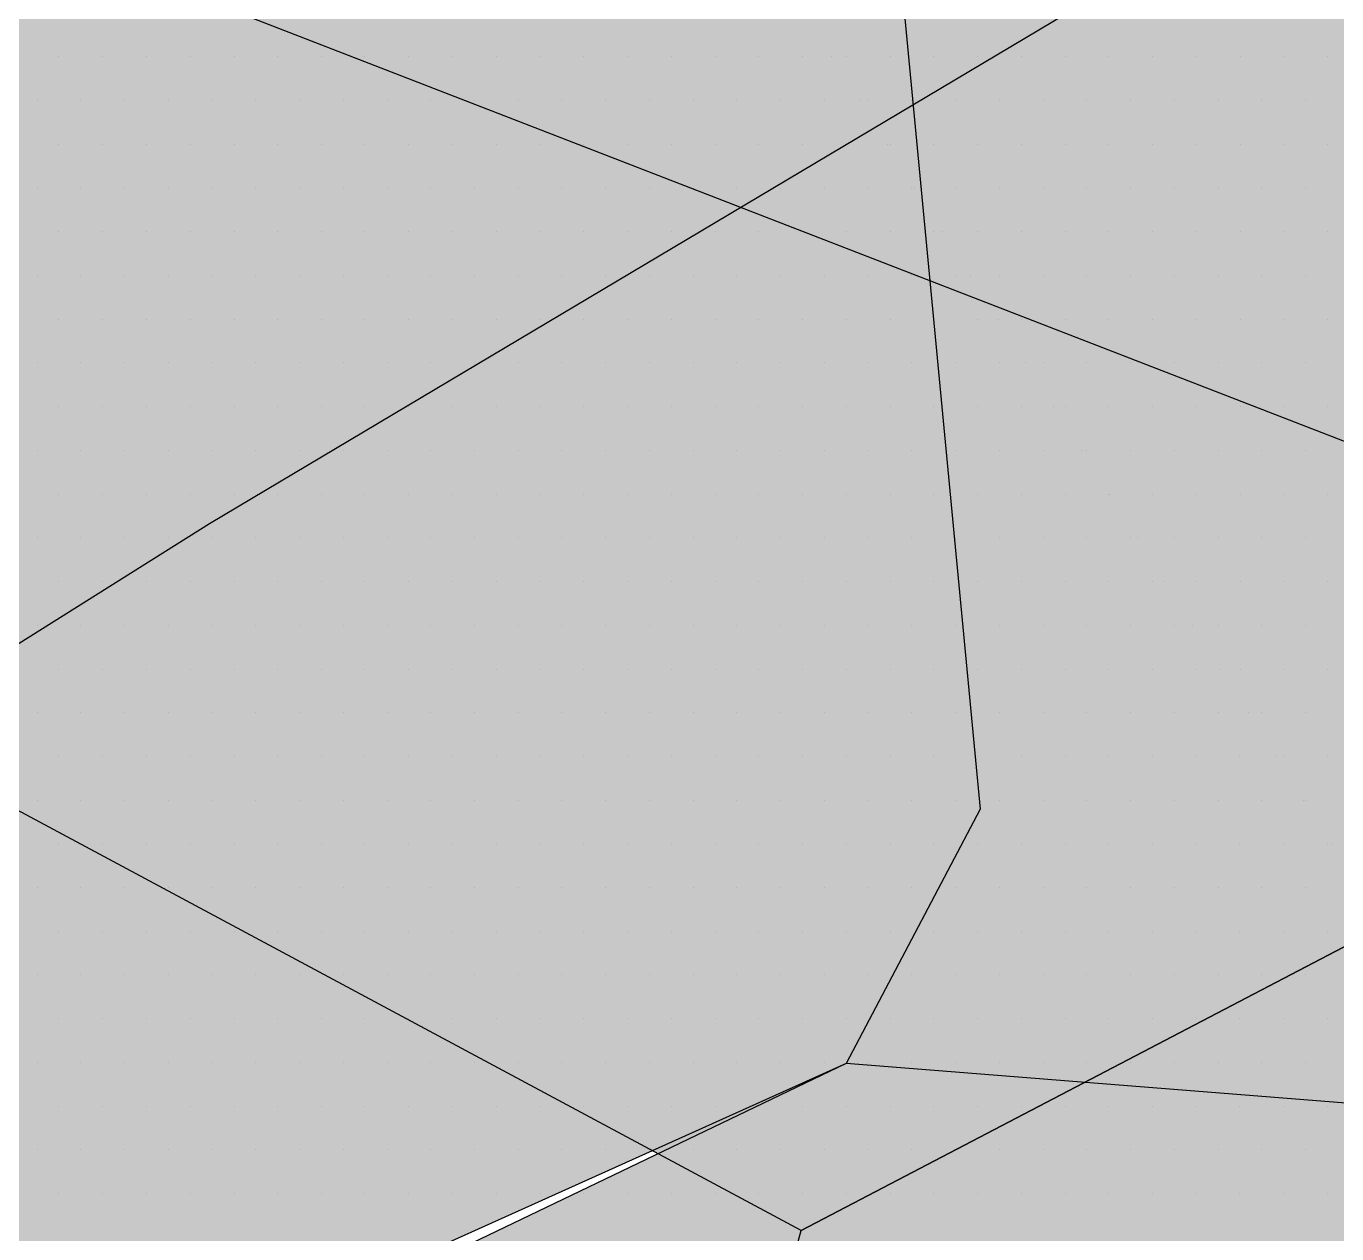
# Model space of a CAD drawing. Header units: metres. Extents: x 9606 to 9900, y 4805 to 4952.
# Drawn here: x 9864.314 to 9864.864, y 4852.559 to 4853.066 of the extents above; entities that cross this region are included whole.
import ezdxf

# ---------------------------------------------------------------- set-up
doc = ezdxf.new("R2010")
doc.units = ezdxf.units.M
doc.header["$LTSCALE"] = 2
doc.linetypes.add('CACHEX2', pattern=[0.75, 0.5, -0.25])
for name, color, linetype in [('CARTOUCHE', 7, 'Continuous'), ('LOGO', 4, 'Continuous'), ('rosace', 7, 'Continuous')]:
    doc.layers.add(name, color=color, linetype=linetype)

# ---------------------------------------------------------------- blocks, each defined once
blk = doc.blocks.new('A$C715108E3')
at = {"layer": 'LOGO', "color": 131}
for p, q in [((-12.0387, -10.8542), (-12.0387, -10.8542)), ((-11.9465, -10.8542), (-11.9465, -10.8542)), ((-11.8546, -10.8542), (-11.8546, -10.8542)), ((-11.7628, -10.8542), (-11.7628, -10.8542)), ((-11.6713, -10.8542), (-11.6713, -10.8542)), ((-11.5795, -10.8542), (-11.5795, -10.8542)), ((-11.4877, -10.8542), (-11.4877, -10.8542)), ((-11.3966, -10.8542), (-11.3966, -10.8542)), ((-11.3046, -10.8542), (-11.3046, -10.8542)), ((-11.2124, -10.8542), (-11.2124, -10.8542)), ((-11.1213, -10.8542), (-11.1213, -10.8542)), ((-11.0293, -10.8542), (-11.0293, -10.8542)), ((-10.9374, -10.8542), (-10.9374, -10.8542)), ((-10.846, -10.8542), (-10.846, -10.8542)), ((-10.7541, -10.8542), (-10.7541, -10.8542)), ((-10.6623, -10.8542), (-10.6623, -10.8542)), ((-10.5705, -10.8542), (-10.5705, -10.8542)), ((-10.479, -10.8542), (-10.479, -10.8542)), ((-10.4179, -10.8542), (-10.4179, -10.8542)), ((-10.387, -10.8542), (-10.387, -10.8542)), ((-10.2954, -10.8542), (-10.2954, -10.8542)), ((-10.2037, -10.8542), (-10.2037, -10.8542)), ((-10.1121, -10.8542), (-10.1121, -10.8542)), ((-10.02, -10.8542), (-10.02, -10.8542)), ((-9.9284, -10.8542), (-9.9284, -10.8542)), ((-9.8368, -10.8542), (-9.8368, -10.8542)), ((-9.7447, -10.8542), (-9.7447, -10.8542)), ((-9.6535, -10.8542), (-9.6535, -10.8542)), ((-9.5614, -10.8542), (-9.5614, -10.8542)), ((-9.4696, -10.8542), (-9.4696, -10.8542)), ((-9.3778, -10.8542), (-9.3778, -10.8542)), ((-12.0844, -10.9455), (-12.0844, -10.9455)), ((-11.9924, -10.9455), (-11.9924, -10.9455)), ((-11.9011, -10.9455), (-11.9011, -10.9455)), ((-11.8091, -10.9455), (-11.8091, -10.9455)), ((-11.7174, -10.9455), (-11.7174, -10.9455)), ((-11.6252, -10.9455), (-11.6252, -10.9455)), ((-11.5342, -10.9455), (-11.5342, -10.9455)), ((-11.4421, -10.9455), (-11.4421, -10.9455)), ((-11.3501, -10.9455), (-11.3501, -10.9455)), ((-11.2587, -10.9455), (-11.2587, -10.9455)), ((-11.1668, -10.9455), (-11.1668, -10.9455)), ((-11.0748, -10.9455), (-11.0748, -10.9455)), ((-10.9835, -10.9455), (-10.9835, -10.9455)), ((-10.8917, -10.9455), (-10.8917, -10.9455)), ((-10.7995, -10.9455), (-10.7995, -10.9455)), ((-10.7084, -10.9455), (-10.7084, -10.9455)), ((-10.6166, -10.9455), (-10.6166, -10.9455)), ((-10.5246, -10.9455), (-10.5246, -10.9455)), ((-10.4325, -10.9455), (-10.4325, -10.9455)), ((-10.3598, -10.9455), (-10.3598, -10.9455)), ((-10.3413, -10.9455), (-10.3413, -10.9455)), ((-10.2496, -10.9455), (-10.2496, -10.9455)), ((-10.1576, -10.9455), (-10.1576, -10.9455)), ((-10.0662, -10.9455), (-10.0662, -10.9455)), ((-9.9745, -10.9455), (-9.9745, -10.9455)), ((-9.8825, -10.9455), (-9.8825, -10.9455)), ((-9.7912, -10.9455), (-9.7912, -10.9455)), ((-9.6992, -10.9455), (-9.6992, -10.9455)), ((-9.6072, -10.9455), (-9.6072, -10.9455)), ((-9.5159, -10.9455), (-9.5159, -10.9455)), ((-9.4239, -10.9455), (-9.4239, -10.9455)), ((-12.0387, -11.0383), (-12.0387, -11.0383)), ((-11.9465, -11.0383), (-11.9465, -11.0383)), ((-11.8546, -11.0383), (-11.8546, -11.0383)), ((-11.7628, -11.0383), (-11.7628, -11.0383)), ((-11.6713, -11.0383), (-11.6713, -11.0383)), ((-11.5795, -11.0383), (-11.5795, -11.0383)), ((-11.4877, -11.0383), (-11.4877, -11.0383)), ((-11.3966, -11.0383), (-11.3966, -11.0383)), ((-11.3046, -11.0383), (-11.3046, -11.0383)), ((-11.2124, -11.0383), (-11.2124, -11.0383)), ((-11.1213, -11.0383), (-11.1213, -11.0383)), ((-11.0293, -11.0383), (-11.0293, -11.0383)), ((-10.9374, -11.0383), (-10.9374, -11.0383)), ((-10.846, -11.0383), (-10.846, -11.0383)), ((-10.7541, -11.0383), (-10.7541, -11.0383)), ((-10.6623, -11.0383), (-10.6623, -11.0383)), ((-10.5705, -11.0383), (-10.5705, -11.0383)), ((-10.479, -11.0383), (-10.479, -11.0383)), ((-10.387, -11.0383), (-10.387, -11.0383)), ((-10.3015, -11.0383), (-10.3015, -11.0383)), ((-10.2954, -11.0383), (-10.2954, -11.0383)), ((-10.2037, -11.0383), (-10.2037, -11.0383)), ((-10.1121, -11.0383), (-10.1121, -11.0383)), ((-10.02, -11.0383), (-10.02, -11.0383)), ((-9.9284, -11.0383), (-9.9284, -11.0383)), ((-9.8368, -11.0383), (-9.8368, -11.0383)), ((-9.7447, -11.0383), (-9.7447, -11.0383)), ((-9.6535, -11.0383), (-9.6535, -11.0383)), ((-9.5614, -11.0383), (-9.5614, -11.0383)), ((-9.4696, -11.0383), (-9.4696, -11.0383)), ((-9.3778, -11.0383), (-9.3778, -11.0383)), ((-12.0844, -11.1293), (-12.0844, -11.1293)), ((-11.9924, -11.1293), (-11.9924, -11.1293)), ((-11.9011, -11.1293), (-11.9011, -11.1293)), ((-11.8091, -11.1293), (-11.8091, -11.1293)), ((-11.7174, -11.1293), (-11.7174, -11.1293)), ((-11.6252, -11.1293), (-11.6252, -11.1293)), ((-11.5342, -11.1293), (-11.5342, -11.1293)), ((-11.4421, -11.1293), (-11.4421, -11.1293)), ((-11.3501, -11.1293), (-11.3501, -11.1293)), ((-11.2587, -11.1293), (-11.2587, -11.1293)), ((-11.1668, -11.1293), (-11.1668, -11.1293)), ((-11.0748, -11.1293), (-11.0748, -11.1293)), ((-10.9835, -11.1293), (-10.9835, -11.1293)), ((-10.8917, -11.1293), (-10.8917, -11.1293)), ((-10.7995, -11.1293), (-10.7995, -11.1293)), ((-10.7084, -11.1293), (-10.7084, -11.1293)), ((-10.6166, -11.1293), (-10.6166, -11.1293)), ((-10.5246, -11.1293), (-10.5246, -11.1293)), ((-10.4325, -11.1293), (-10.4325, -11.1293)), ((-10.3415, -11.1293), (-10.3415, -11.1293)), ((-10.2496, -11.1293), (-10.2496, -11.1293)), ((-10.2434, -11.1293), (-10.2434, -11.1293)), ((-10.1576, -11.1293), (-10.1576, -11.1293)), ((-10.0662, -11.1293), (-10.0662, -11.1293)), ((-9.9745, -11.1293), (-9.9745, -11.1293)), ((-9.8825, -11.1293), (-9.8825, -11.1293)), ((-9.7912, -11.1293), (-9.7912, -11.1293)), ((-9.6992, -11.1293), (-9.6992, -11.1293)), ((-9.6072, -11.1293), (-9.6072, -11.1293)), ((-9.5159, -11.1293), (-9.5159, -11.1293)), ((-9.4239, -11.1293), (-9.4239, -11.1293)), ((-12.0387, -11.2208), (-12.0387, -11.2208)), ((-11.9465, -11.2208), (-11.9465, -11.2208)), ((-11.8546, -11.2208), (-11.8546, -11.2208)), ((-11.7628, -11.2208), (-11.7628, -11.2208)), ((-11.6713, -11.2208), (-11.6713, -11.2208)), ((-11.5795, -11.2208), (-11.5795, -11.2208)), ((-11.4877, -11.2208), (-11.4877, -11.2208)), ((-11.3966, -11.2208), (-11.3966, -11.2208)), ((-11.3046, -11.2208), (-11.3046, -11.2208)), ((-11.2124, -11.2208), (-11.2124, -11.2208)), ((-11.1213, -11.2208), (-11.1213, -11.2208)), ((-11.0293, -11.2208), (-11.0293, -11.2208)), ((-10.9374, -11.2208), (-10.9374, -11.2208)), ((-10.846, -11.2208), (-10.846, -11.2208)), ((-10.7541, -11.2208), (-10.7541, -11.2208)), ((-10.6623, -11.2208), (-10.6623, -11.2208)), ((-10.5705, -11.2208), (-10.5705, -11.2208)), ((-10.479, -11.2208), (-10.479, -11.2208)), ((-10.387, -11.2208), (-10.387, -11.2208)), ((-10.2954, -11.2208), (-10.2954, -11.2208)), ((-10.2037, -11.2208), (-10.2037, -11.2208)), ((-10.1848, -11.2208), (-10.1848, -11.2208)), ((-10.1121, -11.2208), (-10.1121, -11.2208)), ((-10.02, -11.2208), (-10.02, -11.2208)), ((-9.9284, -11.2208), (-9.9284, -11.2208)), ((-9.8368, -11.2208), (-9.8368, -11.2208)), ((-9.7447, -11.2208), (-9.7447, -11.2208)), ((-9.6535, -11.2208), (-9.6535, -11.2208)), ((-9.5614, -11.2208), (-9.5614, -11.2208)), ((-9.4696, -11.2208), (-9.4696, -11.2208)), ((-9.3778, -11.2208), (-9.3778, -11.2208)), ((-12.0844, -11.3132), (-12.0844, -11.3132)), ((-11.9924, -11.3132), (-11.9924, -11.3132)), ((-11.9011, -11.3132), (-11.9011, -11.3132)), ((-11.8091, -11.3132), (-11.8091, -11.3132)), ((-11.7174, -11.3132), (-11.7174, -11.3132)), ((-11.6252, -11.3132), (-11.6252, -11.3132)), ((-11.5342, -11.3132), (-11.5342, -11.3132)), ((-11.4421, -11.3132), (-11.4421, -11.3132)), ((-11.3501, -11.3132), (-11.3501, -11.3132)), ((-11.2587, -11.3132), (-11.2587, -11.3132)), ((-11.1668, -11.3132), (-11.1668, -11.3132)), ((-11.0748, -11.3132), (-11.0748, -11.3132)), ((-10.9835, -11.3132), (-10.9835, -11.3132)), ((-10.8917, -11.3132), (-10.8917, -11.3132)), ((-10.7995, -11.3132), (-10.7995, -11.3132)), ((-10.7084, -11.3132), (-10.7084, -11.3132)), ((-10.6166, -11.3132), (-10.6166, -11.3132)), ((-10.5246, -11.3132), (-10.5246, -11.3132)), ((-10.4325, -11.3132), (-10.4325, -11.3132)), ((-10.3415, -11.3132), (-10.3415, -11.3132)), ((-10.2496, -11.3132), (-10.2496, -11.3132)), ((-10.1578, -11.3132), (-10.1578, -11.3132)), ((-10.1267, -11.3132), (-10.1267, -11.3132)), ((-10.0662, -11.3132), (-10.0662, -11.3132)), ((-9.9745, -11.3132), (-9.9745, -11.3132)), ((-9.8825, -11.3132), (-9.8825, -11.3132)), ((-9.7912, -11.3132), (-9.7912, -11.3132)), ((-9.6992, -11.3132), (-9.6992, -11.3132)), ((-9.6072, -11.3132), (-9.6072, -11.3132)), ((-9.5159, -11.3132), (-9.5159, -11.3132)), ((-9.4239, -11.3132), (-9.4239, -11.3132)), ((-12.0387, -11.4048), (-12.0387, -11.4048)), ((-11.9465, -11.4048), (-11.9465, -11.4048)), ((-11.8546, -11.4048), (-11.8546, -11.4048)), ((-11.7628, -11.4048), (-11.7628, -11.4048)), ((-11.6713, -11.4048), (-11.6713, -11.4048)), ((-11.5795, -11.4048), (-11.5795, -11.4048)), ((-11.4877, -11.4048), (-11.4877, -11.4048)), ((-11.3966, -11.4048), (-11.3966, -11.4048)), ((-11.3046, -11.4048), (-11.3046, -11.4048)), ((-11.2124, -11.4048), (-11.2124, -11.4048)), ((-11.1213, -11.4048), (-11.1213, -11.4048)), ((-11.0293, -11.4048), (-11.0293, -11.4048)), ((-10.9374, -11.4048), (-10.9374, -11.4048)), ((-10.846, -11.4048), (-10.846, -11.4048)), ((-10.7541, -11.4048), (-10.7541, -11.4048)), ((-10.6623, -11.4048), (-10.6623, -11.4048)), ((-10.5705, -11.4048), (-10.5705, -11.4048)), ((-10.479, -11.4048), (-10.479, -11.4048)), ((-10.387, -11.4048), (-10.387, -11.4048)), ((-10.2954, -11.4048), (-10.2954, -11.4048)), ((-10.2037, -11.4048), (-10.2037, -11.4048)), ((-10.1117, -11.4048), (-10.1117, -11.4048)), ((-10.0684, -11.4048), (-10.0684, -11.4048)), ((-10.02, -11.4048), (-10.02, -11.4048)), ((-9.9284, -11.4048), (-9.9284, -11.4048)), ((-9.8368, -11.4048), (-9.8368, -11.4048)), ((-9.7447, -11.4048), (-9.7447, -11.4048)), ((-9.6535, -11.4048), (-9.6535, -11.4048)), ((-9.5614, -11.4048), (-9.5614, -11.4048)), ((-9.4696, -11.4048), (-9.4696, -11.4048)), ((-9.3778, -11.4048), (-9.3778, -11.4048)), ((-12.0844, -11.4959), (-12.0844, -11.4959)), ((-11.9924, -11.4959), (-11.9924, -11.4959)), ((-11.9011, -11.4959), (-11.9011, -11.4959)), ((-11.8091, -11.4959), (-11.8091, -11.4959)), ((-11.7174, -11.4959), (-11.7174, -11.4959)), ((-11.6252, -11.4959), (-11.6252, -11.4959)), ((-11.5342, -11.4959), (-11.5342, -11.4959)), ((-11.4421, -11.4959), (-11.4421, -11.4959)), ((-11.3501, -11.4959), (-11.3501, -11.4959)), ((-11.2587, -11.4959), (-11.2587, -11.4959)), ((-11.1668, -11.4959), (-11.1668, -11.4959)), ((-11.0748, -11.4959), (-11.0748, -11.4959)), ((-10.9835, -11.4959), (-10.9835, -11.4959)), ((-10.8917, -11.4959), (-10.8917, -11.4959)), ((-10.7995, -11.4959), (-10.7995, -11.4959)), ((-10.7084, -11.4959), (-10.7084, -11.4959)), ((-10.6166, -11.4959), (-10.6166, -11.4959)), ((-10.5246, -11.4959), (-10.5246, -11.4959)), ((-10.4325, -11.4959), (-10.4325, -11.4959)), ((-10.3415, -11.4959), (-10.3415, -11.4959)), ((-10.2496, -11.4959), (-10.2496, -11.4959)), ((-10.1578, -11.4959), (-10.1578, -11.4959)), ((-10.0662, -11.4959), (-10.0662, -11.4959)), ((-10.0103, -11.4959), (-10.0103, -11.4959)), ((-9.9745, -11.4959), (-9.9745, -11.4959)), ((-9.8825, -11.4959), (-9.8825, -11.4959)), ((-9.7912, -11.4959), (-9.7912, -11.4959)), ((-9.6992, -11.4959), (-9.6992, -11.4959)), ((-9.6072, -11.4959), (-9.6072, -11.4959)), ((-9.5159, -11.4959), (-9.5159, -11.4959)), ((-9.4239, -11.4959), (-9.4239, -11.4959)), ((-12.0387, -11.5885), (-12.0387, -11.5885)), ((-11.9465, -11.5885), (-11.9465, -11.5885)), ((-11.8546, -11.5885), (-11.8546, -11.5885)), ((-11.7628, -11.5885), (-11.7628, -11.5885)), ((-11.6713, -11.5885), (-11.6713, -11.5885)), ((-11.5795, -11.5885), (-11.5795, -11.5885)), ((-11.4877, -11.5885), (-11.4877, -11.5885)), ((-11.3966, -11.5885), (-11.3966, -11.5885)), ((-11.3046, -11.5885), (-11.3046, -11.5885)), ((-11.2124, -11.5885), (-11.2124, -11.5885)), ((-11.1213, -11.5885), (-11.1213, -11.5885)), ((-11.0293, -11.5885), (-11.0293, -11.5885)), ((-10.9374, -11.5885), (-10.9374, -11.5885)), ((-10.846, -11.5885), (-10.846, -11.5885)), ((-10.7541, -11.5885), (-10.7541, -11.5885)), ((-10.6623, -11.5885), (-10.6623, -11.5885)), ((-10.5705, -11.5885), (-10.5705, -11.5885)), ((-10.479, -11.5885), (-10.479, -11.5885)), ((-10.387, -11.5885), (-10.387, -11.5885)), ((-10.2954, -11.5885), (-10.2954, -11.5885)), ((-10.2037, -11.5885), (-10.2037, -11.5885)), ((-10.1117, -11.5885), (-10.1117, -11.5885)), ((-10.0199, -11.5885), (-10.0199, -11.5885)), ((-9.952, -11.5885), (-9.952, -11.5885)), ((-9.9284, -11.5885), (-9.9284, -11.5885)), ((-9.8368, -11.5885), (-9.8368, -11.5885)), ((-9.7447, -11.5885), (-9.7447, -11.5885)), ((-9.6535, -11.5885), (-9.6535, -11.5885)), ((-9.5614, -11.5885), (-9.5614, -11.5885)), ((-9.4696, -11.5885), (-9.4696, -11.5885)), ((-9.3778, -11.5885), (-9.3778, -11.5885)), ((-12.0844, -11.68), (-12.0844, -11.68)), ((-11.9924, -11.68), (-11.9924, -11.68)), ((-11.9011, -11.68), (-11.9011, -11.68)), ((-11.8091, -11.68), (-11.8091, -11.68)), ((-11.7174, -11.68), (-11.7174, -11.68)), ((-11.6252, -11.68), (-11.6252, -11.68)), ((-11.5342, -11.68), (-11.5342, -11.68)), ((-11.4421, -11.68), (-11.4421, -11.68)), ((-11.3501, -11.68), (-11.3501, -11.68)), ((-11.2587, -11.68), (-11.2587, -11.68)), ((-11.1668, -11.68), (-11.1668, -11.68)), ((-11.0748, -11.68), (-11.0748, -11.68)), ((-10.9835, -11.68), (-10.9835, -11.68)), ((-10.8917, -11.68), (-10.8917, -11.68)), ((-10.7995, -11.68), (-10.7995, -11.68)), ((-10.7084, -11.68), (-10.7084, -11.68)), ((-10.6166, -11.68), (-10.6166, -11.68)), ((-10.5246, -11.68), (-10.5246, -11.68)), ((-10.4325, -11.68), (-10.4325, -11.68)), ((-10.3415, -11.68), (-10.3415, -11.68)), ((-10.2496, -11.68), (-10.2496, -11.68)), ((-10.1578, -11.68), (-10.1578, -11.68)), ((-10.0662, -11.68), (-10.0662, -11.68)), ((-9.9745, -11.68), (-9.9745, -11.68)), ((-9.8934, -11.68), (-9.8934, -11.68)), ((-9.8825, -11.68), (-9.8825, -11.68)), ((-9.7912, -11.68), (-9.7912, -11.68)), ((-9.6992, -11.68), (-9.6992, -11.68)), ((-9.6072, -11.68), (-9.6072, -11.68)), ((-9.5159, -11.68), (-9.5159, -11.68)), ((-9.4239, -11.68), (-9.4239, -11.68)), ((-12.0387, -11.7722), (-12.0387, -11.7722)), ((-11.9465, -11.7722), (-11.9465, -11.7722)), ((-11.8546, -11.7722), (-11.8546, -11.7722)), ((-11.7628, -11.7722), (-11.7628, -11.7722)), ((-11.6713, -11.7722), (-11.6713, -11.7722)), ((-11.5795, -11.7722), (-11.5795, -11.7722)), ((-11.4877, -11.7722), (-11.4877, -11.7722)), ((-11.3966, -11.7722), (-11.3966, -11.7722)), ((-11.3046, -11.7722), (-11.3046, -11.7722)), ((-11.2124, -11.7722), (-11.2124, -11.7722)), ((-11.1213, -11.7722), (-11.1213, -11.7722)), ((-11.0293, -11.7722), (-11.0293, -11.7722)), ((-10.9374, -11.7722), (-10.9374, -11.7722)), ((-10.846, -11.7722), (-10.846, -11.7722)), ((-10.7541, -11.7722), (-10.7541, -11.7722)), ((-10.6623, -11.7722), (-10.6623, -11.7722)), ((-10.5705, -11.7722), (-10.5705, -11.7722)), ((-10.479, -11.7722), (-10.479, -11.7722)), ((-10.387, -11.7722), (-10.387, -11.7722)), ((-10.2954, -11.7722), (-10.2954, -11.7722)), ((-10.2037, -11.7722), (-10.2037, -11.7722)), ((-10.1117, -11.7722), (-10.1117, -11.7722)), ((-10.0199, -11.7722), (-10.0199, -11.7722)), ((-9.9284, -11.7722), (-9.9284, -11.7722)), ((-9.8368, -11.7722), (-9.8368, -11.7722)), ((-9.8353, -11.7722), (-9.8353, -11.7722)), ((-9.7447, -11.7722), (-9.7447, -11.7722)), ((-9.6535, -11.7722), (-9.6535, -11.7722)), ((-9.5614, -11.7722), (-9.5614, -11.7722)), ((-9.4696, -11.7722), (-9.4696, -11.7722)), ((-9.3778, -11.7722), (-9.3778, -11.7722)), ((-12.0844, -11.8636), (-12.0844, -11.8636)), ((-11.9924, -11.8636), (-11.9924, -11.8636)), ((-11.9011, -11.8636), (-11.9011, -11.8636)), ((-11.8091, -11.8636), (-11.8091, -11.8636)), ((-11.7174, -11.8636), (-11.7174, -11.8636)), ((-11.6252, -11.8636), (-11.6252, -11.8636)), ((-11.5342, -11.8636), (-11.5342, -11.8636)), ((-11.4421, -11.8636), (-11.4421, -11.8636)), ((-11.3501, -11.8636), (-11.3501, -11.8636)), ((-11.2587, -11.8636), (-11.2587, -11.8636)), ((-11.1668, -11.8636), (-11.1668, -11.8636)), ((-11.0748, -11.8636), (-11.0748, -11.8636)), ((-10.9835, -11.8636), (-10.9835, -11.8636)), ((-10.8917, -11.8636), (-10.8917, -11.8636)), ((-10.7995, -11.8636), (-10.7995, -11.8636)), ((-10.7084, -11.8636), (-10.7084, -11.8636)), ((-10.6166, -11.8636), (-10.6166, -11.8636)), ((-10.5246, -11.8636), (-10.5246, -11.8636)), ((-10.4325, -11.8636), (-10.4325, -11.8636)), ((-10.3415, -11.8636), (-10.3415, -11.8636)), ((-10.2496, -11.8636), (-10.2496, -11.8636)), ((-10.1578, -11.8636), (-10.1578, -11.8636)), ((-10.0662, -11.8636), (-10.0662, -11.8636)), ((-9.9745, -11.8636), (-9.9745, -11.8636)), ((-9.8825, -11.8636), (-9.8825, -11.8636)), ((-9.7912, -11.8636), (-9.7912, -11.8636)), ((-9.777, -11.8636), (-9.777, -11.8636)), ((-9.6992, -11.8636), (-9.6992, -11.8636)), ((-9.6072, -11.8636), (-9.6072, -11.8636)), ((-9.5159, -11.8636), (-9.5159, -11.8636)), ((-9.4239, -11.8636), (-9.4239, -11.8636)), ((-12.0387, -11.9551), (-12.0387, -11.9551)), ((-11.9465, -11.9551), (-11.9465, -11.9551)), ((-11.8546, -11.9551), (-11.8546, -11.9551)), ((-11.7628, -11.9551), (-11.7628, -11.9551)), ((-11.6713, -11.9551), (-11.6713, -11.9551)), ((-11.5795, -11.9551), (-11.5795, -11.9551)), ((-11.4877, -11.9551), (-11.4877, -11.9551)), ((-11.3966, -11.9551), (-11.3966, -11.9551)), ((-11.3046, -11.9551), (-11.3046, -11.9551)), ((-11.2124, -11.9551), (-11.2124, -11.9551)), ((-11.1213, -11.9551), (-11.1213, -11.9551)), ((-11.0293, -11.9551), (-11.0293, -11.9551)), ((-10.9374, -11.9551), (-10.9374, -11.9551)), ((-10.846, -11.9551), (-10.846, -11.9551)), ((-10.7541, -11.9551), (-10.7541, -11.9551)), ((-10.6623, -11.9551), (-10.6623, -11.9551)), ((-10.5705, -11.9551), (-10.5705, -11.9551)), ((-10.479, -11.9551), (-10.479, -11.9551)), ((-10.387, -11.9551), (-10.387, -11.9551)), ((-10.2954, -11.9551), (-10.2954, -11.9551)), ((-10.2037, -11.9551), (-10.2037, -11.9551)), ((-10.1117, -11.9551), (-10.1117, -11.9551)), ((-10.0199, -11.9551), (-10.0199, -11.9551)), ((-9.9284, -11.9551), (-9.9284, -11.9551)), ((-9.8368, -11.9551), (-9.8368, -11.9551)), ((-9.7447, -11.9551), (-9.7447, -11.9551)), ((-9.7189, -11.9551), (-9.7189, -11.9551)), ((-9.6535, -11.9551), (-9.6535, -11.9551)), ((-9.5614, -11.9551), (-9.5614, -11.9551)), ((-9.4696, -11.9551), (-9.4696, -11.9551)), ((-9.3778, -11.9551), (-9.3778, -11.9551)), ((-12.0844, -12.0473), (-12.0844, -12.0473)), ((-11.9924, -12.0473), (-11.9924, -12.0473)), ((-11.9011, -12.0473), (-11.9011, -12.0473)), ((-11.8091, -12.0473), (-11.8091, -12.0473)), ((-11.7174, -12.0473), (-11.7174, -12.0473)), ((-11.6252, -12.0473), (-11.6252, -12.0473)), ((-11.5342, -12.0473), (-11.5342, -12.0473)), ((-11.4421, -12.0473), (-11.4421, -12.0473)), ((-11.3501, -12.0473), (-11.3501, -12.0473)), ((-11.2587, -12.0473), (-11.2587, -12.0473)), ((-11.1668, -12.0473), (-11.1668, -12.0473)), ((-11.0748, -12.0473), (-11.0748, -12.0473)), ((-10.9835, -12.0473), (-10.9835, -12.0473)), ((-10.8917, -12.0473), (-10.8917, -12.0473)), ((-10.7995, -12.0473), (-10.7995, -12.0473)), ((-10.7084, -12.0473), (-10.7084, -12.0473)), ((-10.6166, -12.0473), (-10.6166, -12.0473)), ((-10.5246, -12.0473), (-10.5246, -12.0473)), ((-10.4325, -12.0473), (-10.4325, -12.0473)), ((-10.3415, -12.0473), (-10.3415, -12.0473)), ((-10.2496, -12.0473), (-10.2496, -12.0473)), ((-10.1578, -12.0473), (-10.1578, -12.0473)), ((-10.0662, -12.0473), (-10.0662, -12.0473)), ((-9.9745, -12.0473), (-9.9745, -12.0473)), ((-9.8825, -12.0473), (-9.8825, -12.0473)), ((-9.7912, -12.0473), (-9.7912, -12.0473)), ((-9.6992, -12.0473), (-9.6992, -12.0473)), ((-9.6606, -12.0473), (-9.6606, -12.0473)), ((-9.6072, -12.0473), (-9.6072, -12.0473)), ((-9.5159, -12.0473), (-9.5159, -12.0473)), ((-9.4239, -12.0473), (-9.4239, -12.0473)), ((-12.0387, -12.1388), (-12.0387, -12.1388)), ((-11.9465, -12.1388), (-11.9465, -12.1388)), ((-11.8546, -12.1388), (-11.8546, -12.1388)), ((-11.7628, -12.1388), (-11.7628, -12.1388)), ((-11.6713, -12.1388), (-11.6713, -12.1388)), ((-11.5795, -12.1388), (-11.5795, -12.1388)), ((-11.4877, -12.1388), (-11.4877, -12.1388)), ((-11.3966, -12.1388), (-11.3966, -12.1388)), ((-11.3046, -12.1388), (-11.3046, -12.1388)), ((-11.2124, -12.1388), (-11.2124, -12.1388)), ((-11.1213, -12.1388), (-11.1213, -12.1388)), ((-11.0293, -12.1388), (-11.0293, -12.1388)), ((-10.9374, -12.1388), (-10.9374, -12.1388)), ((-10.846, -12.1388), (-10.846, -12.1388)), ((-10.7541, -12.1388), (-10.7541, -12.1388)), ((-10.6623, -12.1388), (-10.6623, -12.1388)), ((-10.5705, -12.1388), (-10.5705, -12.1388)), ((-10.479, -12.1388), (-10.479, -12.1388)), ((-10.387, -12.1388), (-10.387, -12.1388)), ((-10.2954, -12.1388), (-10.2954, -12.1388)), ((-10.2037, -12.1388), (-10.2037, -12.1388)), ((-10.1117, -12.1388), (-10.1117, -12.1388)), ((-10.0199, -12.1388), (-10.0199, -12.1388)), ((-9.9284, -12.1388), (-9.9284, -12.1388)), ((-9.8368, -12.1388), (-9.8368, -12.1388)), ((-9.7447, -12.1388), (-9.7447, -12.1388)), ((-9.6537, -12.1388), (-9.6537, -12.1388)), ((-9.6016, -12.1388), (-9.6016, -12.1388)), ((-9.5614, -12.1388), (-9.5614, -12.1388)), ((-9.4696, -12.1388), (-9.4696, -12.1388)), ((-9.3778, -12.1388), (-9.3778, -12.1388)), ((-12.0844, -12.23), (-12.0844, -12.23)), ((-11.9924, -12.23), (-11.9924, -12.23)), ((-11.9011, -12.23), (-11.9011, -12.23)), ((-11.8091, -12.23), (-11.8091, -12.23)), ((-11.7174, -12.23), (-11.7174, -12.23)), ((-11.6252, -12.23), (-11.6252, -12.23)), ((-11.5342, -12.23), (-11.5342, -12.23)), ((-11.4421, -12.23), (-11.4421, -12.23)), ((-11.3501, -12.23), (-11.3501, -12.23)), ((-11.2587, -12.23), (-11.2587, -12.23)), ((-11.1668, -12.23), (-11.1668, -12.23)), ((-11.0748, -12.23), (-11.0748, -12.23)), ((-10.9835, -12.23), (-10.9835, -12.23)), ((-10.8917, -12.23), (-10.8917, -12.23)), ((-10.7995, -12.23), (-10.7995, -12.23)), ((-10.7084, -12.23), (-10.7084, -12.23)), ((-10.6166, -12.23), (-10.6166, -12.23)), ((-10.5246, -12.23), (-10.5246, -12.23)), ((-10.4325, -12.23), (-10.4325, -12.23)), ((-10.3415, -12.23), (-10.3415, -12.23)), ((-10.2496, -12.23), (-10.2496, -12.23)), ((-10.1578, -12.23), (-10.1578, -12.23)), ((-10.0662, -12.23), (-10.0662, -12.23)), ((-9.9745, -12.23), (-9.9745, -12.23)), ((-9.8825, -12.23), (-9.8825, -12.23)), ((-9.7912, -12.23), (-9.7912, -12.23)), ((-9.6992, -12.23), (-9.6992, -12.23)), ((-9.6072, -12.23), (-9.6072, -12.23)), ((-9.5435, -12.23), (-9.5435, -12.23)), ((-9.5159, -12.23), (-9.5159, -12.23)), ((-9.4239, -12.23), (-9.4239, -12.23)), ((-12.0387, -12.3224), (-12.0387, -12.3224)), ((-11.9465, -12.3224), (-11.9465, -12.3224)), ((-11.8546, -12.3224), (-11.8546, -12.3224)), ((-11.7628, -12.3224), (-11.7628, -12.3224)), ((-11.6713, -12.3224), (-11.6713, -12.3224)), ((-11.5795, -12.3224), (-11.5795, -12.3224)), ((-11.4877, -12.3224), (-11.4877, -12.3224)), ((-11.3966, -12.3224), (-11.3966, -12.3224)), ((-11.3046, -12.3224), (-11.3046, -12.3224)), ((-11.2124, -12.3224), (-11.2124, -12.3224)), ((-11.1213, -12.3224), (-11.1213, -12.3224)), ((-11.0293, -12.3224), (-11.0293, -12.3224)), ((-10.9374, -12.3224), (-10.9374, -12.3224)), ((-10.846, -12.3224), (-10.846, -12.3224)), ((-10.7541, -12.3224), (-10.7541, -12.3224)), ((-10.6623, -12.3224), (-10.6623, -12.3224)), ((-10.5705, -12.3224), (-10.5705, -12.3224)), ((-10.479, -12.3224), (-10.479, -12.3224)), ((-10.387, -12.3224), (-10.387, -12.3224)), ((-10.2954, -12.3224), (-10.2954, -12.3224)), ((-10.2037, -12.3224), (-10.2037, -12.3224)), ((-10.1117, -12.3224), (-10.1117, -12.3224)), ((-10.0199, -12.3224), (-10.0199, -12.3224)), ((-9.9284, -12.3224), (-9.9284, -12.3224)), ((-9.8368, -12.3224), (-9.8368, -12.3224)), ((-9.7447, -12.3224), (-9.7447, -12.3224)), ((-9.6537, -12.3224), (-9.6537, -12.3224)), ((-9.5616, -12.3224), (-9.5616, -12.3224)), ((-9.4854, -12.3224), (-9.4854, -12.3224)), ((-9.4696, -12.3224), (-9.4696, -12.3224)), ((-9.3778, -12.3224), (-9.3778, -12.3224)), ((-12.0844, -12.4139), (-12.0844, -12.4139)), ((-11.9924, -12.4139), (-11.9924, -12.4139)), ((-11.9011, -12.4139), (-11.9011, -12.4139)), ((-11.8091, -12.4139), (-11.8091, -12.4139)), ((-11.7174, -12.4139), (-11.7174, -12.4139)), ((-11.6252, -12.4139), (-11.6252, -12.4139)), ((-11.5342, -12.4139), (-11.5342, -12.4139)), ((-11.4421, -12.4139), (-11.4421, -12.4139)), ((-11.3501, -12.4139), (-11.3501, -12.4139)), ((-11.2587, -12.4139), (-11.2587, -12.4139)), ((-11.1668, -12.4139), (-11.1668, -12.4139)), ((-11.0748, -12.4139), (-11.0748, -12.4139)), ((-10.9835, -12.4139), (-10.9835, -12.4139)), ((-10.8917, -12.4139), (-10.8917, -12.4139)), ((-10.7995, -12.4139), (-10.7995, -12.4139)), ((-10.7084, -12.4139), (-10.7084, -12.4139)), ((-10.6166, -12.4139), (-10.6166, -12.4139)), ((-10.5246, -12.4139), (-10.5246, -12.4139)), ((-10.4325, -12.4139), (-10.4325, -12.4139)), ((-10.3415, -12.4139), (-10.3415, -12.4139)), ((-10.2496, -12.4139), (-10.2496, -12.4139)), ((-10.1578, -12.4139), (-10.1578, -12.4139)), ((-10.0662, -12.4139), (-10.0662, -12.4139)), ((-9.9745, -12.4139), (-9.9745, -12.4139)), ((-9.8825, -12.4139), (-9.8825, -12.4139)), ((-9.7912, -12.4139), (-9.7912, -12.4139)), ((-9.6992, -12.4139), (-9.6992, -12.4139)), ((-9.6072, -12.4139), (-9.6072, -12.4139)), ((-9.5159, -12.4139), (-9.5159, -12.4139)), ((-9.4273, -12.4139), (-9.4273, -12.4139)), ((-9.4239, -12.4139), (-9.4239, -12.4139)), ((-12.0387, -12.5053), (-12.0387, -12.5053)), ((-11.9465, -12.5053), (-11.9465, -12.5053)), ((-11.8546, -12.5053), (-11.8546, -12.5053)), ((-11.7628, -12.5053), (-11.7628, -12.5053)), ((-11.6713, -12.5053), (-11.6713, -12.5053)), ((-11.5795, -12.5053), (-11.5795, -12.5053)), ((-11.4877, -12.5053), (-11.4877, -12.5053)), ((-11.3966, -12.5053), (-11.3966, -12.5053)), ((-11.3046, -12.5053), (-11.3046, -12.5053)), ((-11.2124, -12.5053), (-11.2124, -12.5053)), ((-11.1213, -12.5053), (-11.1213, -12.5053)), ((-11.0293, -12.5053), (-11.0293, -12.5053)), ((-10.9374, -12.5053), (-10.9374, -12.5053)), ((-10.846, -12.5053), (-10.846, -12.5053)), ((-10.7541, -12.5053), (-10.7541, -12.5053)), ((-10.6623, -12.5053), (-10.6623, -12.5053)), ((-10.5705, -12.5053), (-10.5705, -12.5053)), ((-10.479, -12.5053), (-10.479, -12.5053)), ((-10.387, -12.5053), (-10.387, -12.5053)), ((-10.2954, -12.5053), (-10.2954, -12.5053)), ((-10.2037, -12.5053), (-10.2037, -12.5053)), ((-10.1117, -12.5053), (-10.1117, -12.5053)), ((-10.0199, -12.5053), (-10.0199, -12.5053)), ((-9.9284, -12.5053), (-9.9284, -12.5053)), ((-9.8368, -12.5053), (-9.8368, -12.5053)), ((-9.7447, -12.5053), (-9.7447, -12.5053)), ((-9.6537, -12.5053), (-9.6537, -12.5053)), ((-9.5616, -12.5053), (-9.5616, -12.5053)), ((-9.4696, -12.5053), (-9.4696, -12.5053)), ((-9.3778, -12.5053), (-9.3778, -12.5053)), ((-9.3684, -12.5053), (-9.3684, -12.5053)), ((-12.0844, -12.5977), (-12.0844, -12.5977)), ((-11.9924, -12.5977), (-11.9924, -12.5977)), ((-11.9011, -12.5977), (-11.9011, -12.5977)), ((-11.8091, -12.5977), (-11.8091, -12.5977)), ((-11.7174, -12.5977), (-11.7174, -12.5977)), ((-11.6252, -12.5977), (-11.6252, -12.5977)), ((-11.5342, -12.5977), (-11.5342, -12.5977)), ((-11.4421, -12.5977), (-11.4421, -12.5977)), ((-11.3501, -12.5977), (-11.3501, -12.5977)), ((-11.2587, -12.5977), (-11.2587, -12.5977)), ((-11.1668, -12.5977), (-11.1668, -12.5977)), ((-11.0748, -12.5977), (-11.0748, -12.5977)), ((-10.9835, -12.5977), (-10.9835, -12.5977)), ((-10.8917, -12.5977), (-10.8917, -12.5977)), ((-10.7995, -12.5977), (-10.7995, -12.5977)), ((-10.7084, -12.5977), (-10.7084, -12.5977)), ((-10.6166, -12.5977), (-10.6166, -12.5977)), ((-10.5246, -12.5977), (-10.5246, -12.5977)), ((-10.4325, -12.5977), (-10.4325, -12.5977)), ((-10.3415, -12.5977), (-10.3415, -12.5977)), ((-10.2496, -12.5977), (-10.2496, -12.5977)), ((-10.1578, -12.5977), (-10.1578, -12.5977)), ((-10.0662, -12.5977), (-10.0662, -12.5977)), ((-9.9745, -12.5977), (-9.9745, -12.5977)), ((-9.8825, -12.5977), (-9.8825, -12.5977)), ((-9.7912, -12.5977), (-9.7912, -12.5977)), ((-9.6992, -12.5977), (-9.6992, -12.5977)), ((-9.6072, -12.5977), (-9.6072, -12.5977)), ((-9.5159, -12.5977), (-9.5159, -12.5977)), ((-9.4239, -12.5977), (-9.4239, -12.5977)), ((-12.0387, -12.6892), (-12.0387, -12.6892)), ((-11.9465, -12.6892), (-11.9465, -12.6892)), ((-11.8546, -12.6892), (-11.8546, -12.6892)), ((-11.7628, -12.6892), (-11.7628, -12.6892)), ((-11.6713, -12.6892), (-11.6713, -12.6892)), ((-11.5795, -12.6892), (-11.5795, -12.6892)), ((-11.4877, -12.6892), (-11.4877, -12.6892)), ((-11.3966, -12.6892), (-11.3966, -12.6892)), ((-11.3046, -12.6892), (-11.3046, -12.6892)), ((-11.2124, -12.6892), (-11.2124, -12.6892)), ((-11.1213, -12.6892), (-11.1213, -12.6892)), ((-11.0293, -12.6892), (-11.0293, -12.6892)), ((-10.9374, -12.6892), (-10.9374, -12.6892)), ((-10.846, -12.6892), (-10.846, -12.6892)), ((-10.7541, -12.6892), (-10.7541, -12.6892)), ((-10.6623, -12.6892), (-10.6623, -12.6892)), ((-10.5705, -12.6892), (-10.5705, -12.6892)), ((-10.479, -12.6892), (-10.479, -12.6892)), ((-10.387, -12.6892), (-10.387, -12.6892)), ((-10.2954, -12.6892), (-10.2954, -12.6892)), ((-10.2037, -12.6892), (-10.2037, -12.6892)), ((-10.1117, -12.6892), (-10.1117, -12.6892)), ((-10.0199, -12.6892), (-10.0199, -12.6892)), ((-9.9284, -12.6892), (-9.9284, -12.6892)), ((-9.8368, -12.6892), (-9.8368, -12.6892)), ((-9.7447, -12.6892), (-9.7447, -12.6892)), ((-9.6537, -12.6892), (-9.6537, -12.6892)), ((-9.5616, -12.6892), (-9.5616, -12.6892)), ((-9.4696, -12.6892), (-9.4696, -12.6892)), ((-9.3778, -12.6892), (-9.3778, -12.6892)), ((-12.0844, -12.7805), (-12.0844, -12.7805)), ((-11.9924, -12.7805), (-11.9924, -12.7805)), ((-11.9011, -12.7805), (-11.9011, -12.7805)), ((-11.8091, -12.7805), (-11.8091, -12.7805)), ((-11.7174, -12.7805), (-11.7174, -12.7805)), ((-11.6252, -12.7805), (-11.6252, -12.7805)), ((-11.5342, -12.7805), (-11.5342, -12.7805)), ((-11.4421, -12.7805), (-11.4421, -12.7805)), ((-11.3501, -12.7805), (-11.3501, -12.7805)), ((-11.2587, -12.7805), (-11.2587, -12.7805)), ((-11.1668, -12.7805), (-11.1668, -12.7805)), ((-11.0748, -12.7805), (-11.0748, -12.7805)), ((-10.9835, -12.7805), (-10.9835, -12.7805)), ((-10.8917, -12.7805), (-10.8917, -12.7805)), ((-10.7995, -12.7805), (-10.7995, -12.7805)), ((-10.7084, -12.7805), (-10.7084, -12.7805)), ((-10.6166, -12.7805), (-10.6166, -12.7805)), ((-10.5246, -12.7805), (-10.5246, -12.7805)), ((-10.4325, -12.7805), (-10.4325, -12.7805)), ((-10.3415, -12.7805), (-10.3415, -12.7805)), ((-10.2496, -12.7805), (-10.2496, -12.7805)), ((-10.1578, -12.7805), (-10.1578, -12.7805)), ((-10.0662, -12.7805), (-10.0662, -12.7805)), ((-9.9745, -12.7805), (-9.9745, -12.7805)), ((-9.8825, -12.7805), (-9.8825, -12.7805)), ((-9.7912, -12.7805), (-9.7912, -12.7805)), ((-9.6992, -12.7805), (-9.6992, -12.7805)), ((-9.6072, -12.7805), (-9.6072, -12.7805)), ((-9.5159, -12.7805), (-9.5159, -12.7805)), ((-9.4239, -12.7805), (-9.4239, -12.7805)), ((-12.0387, -12.8729), (-12.0387, -12.8729)), ((-11.9465, -12.8729), (-11.9465, -12.8729)), ((-11.8546, -12.8729), (-11.8546, -12.8729)), ((-11.7628, -12.8729), (-11.7628, -12.8729)), ((-11.6713, -12.8729), (-11.6713, -12.8729)), ((-11.5795, -12.8729), (-11.5795, -12.8729)), ((-11.4877, -12.8729), (-11.4877, -12.8729)), ((-11.3966, -12.8729), (-11.3966, -12.8729)), ((-11.3046, -12.8729), (-11.3046, -12.8729)), ((-11.2124, -12.8729), (-11.2124, -12.8729)), ((-11.1213, -12.8729), (-11.1213, -12.8729)), ((-11.0293, -12.8729), (-11.0293, -12.8729)), ((-10.9374, -12.8729), (-10.9374, -12.8729)), ((-10.846, -12.8729), (-10.846, -12.8729)), ((-10.7541, -12.8729), (-10.7541, -12.8729)), ((-10.6623, -12.8729), (-10.6623, -12.8729)), ((-10.5705, -12.8729), (-10.5705, -12.8729)), ((-10.479, -12.8729), (-10.479, -12.8729)), ((-10.387, -12.8729), (-10.387, -12.8729)), ((-10.2954, -12.8729), (-10.2954, -12.8729)), ((-10.2037, -12.8729), (-10.2037, -12.8729)), ((-10.1117, -12.8729), (-10.1117, -12.8729)), ((-10.0199, -12.8729), (-10.0199, -12.8729)), ((-9.9284, -12.8729), (-9.9284, -12.8729)), ((-9.8368, -12.8729), (-9.8368, -12.8729)), ((-9.7447, -12.8729), (-9.7447, -12.8729)), ((-9.6537, -12.8729), (-9.6537, -12.8729)), ((-9.5616, -12.8729), (-9.5616, -12.8729)), ((-9.4696, -12.8729), (-9.4696, -12.8729)), ((-9.3778, -12.8729), (-9.3778, -12.8729)), ((-12.0844, -12.9639), (-12.0844, -12.9639)), ((-11.9924, -12.9639), (-11.9924, -12.9639)), ((-11.9011, -12.9639), (-11.9011, -12.9639)), ((-11.8091, -12.9639), (-11.8091, -12.9639)), ((-11.7174, -12.9639), (-11.7174, -12.9639)), ((-11.6252, -12.9639), (-11.6252, -12.9639)), ((-11.5342, -12.9639), (-11.5342, -12.9639)), ((-11.4421, -12.9639), (-11.4421, -12.9639)), ((-11.3501, -12.9639), (-11.3501, -12.9639)), ((-11.2587, -12.9639), (-11.2587, -12.9639)), ((-11.1668, -12.9639), (-11.1668, -12.9639)), ((-11.0748, -12.9639), (-11.0748, -12.9639)), ((-10.9835, -12.9639), (-10.9835, -12.9639)), ((-10.8917, -12.9639), (-10.8917, -12.9639)), ((-10.7995, -12.9639), (-10.7995, -12.9639)), ((-10.7084, -12.9639), (-10.7084, -12.9639)), ((-10.6166, -12.9639), (-10.6166, -12.9639)), ((-10.5246, -12.9639), (-10.5246, -12.9639)), ((-10.4325, -12.9639), (-10.4325, -12.9639)), ((-10.3415, -12.9639), (-10.3415, -12.9639)), ((-10.2496, -12.9639), (-10.2496, -12.9639)), ((-10.1578, -12.9639), (-10.1578, -12.9639)), ((-10.0662, -12.9639), (-10.0662, -12.9639)), ((-9.9745, -12.9639), (-9.9745, -12.9639)), ((-9.8825, -12.9639), (-9.8825, -12.9639)), ((-9.7912, -12.9639), (-9.7912, -12.9639)), ((-9.6992, -12.9639), (-9.6992, -12.9639)), ((-9.6072, -12.9639), (-9.6072, -12.9639)), ((-9.5159, -12.9639), (-9.5159, -12.9639)), ((-9.4239, -12.9639), (-9.4239, -12.9639)), ((-12.0387, -13.0556), (-12.0387, -13.0556)), ((-11.9465, -13.0556), (-11.9465, -13.0556)), ((-11.8546, -13.0556), (-11.8546, -13.0556)), ((-11.7628, -13.0556), (-11.7628, -13.0556)), ((-11.6713, -13.0556), (-11.6713, -13.0556)), ((-11.5795, -13.0556), (-11.5795, -13.0556)), ((-11.4877, -13.0556), (-11.4877, -13.0556)), ((-11.3966, -13.0556), (-11.3966, -13.0556)), ((-11.3046, -13.0556), (-11.3046, -13.0556)), ((-11.2124, -13.0556), (-11.2124, -13.0556)), ((-11.1213, -13.0556), (-11.1213, -13.0556)), ((-11.0293, -13.0556), (-11.0293, -13.0556)), ((-10.9374, -13.0556), (-10.9374, -13.0556)), ((-10.846, -13.0556), (-10.846, -13.0556)), ((-10.7541, -13.0556), (-10.7541, -13.0556)), ((-10.6623, -13.0556), (-10.6623, -13.0556)), ((-10.5705, -13.0556), (-10.5705, -13.0556)), ((-10.479, -13.0556), (-10.479, -13.0556)), ((-10.387, -13.0556), (-10.387, -13.0556)), ((-10.2954, -13.0556), (-10.2954, -13.0556)), ((-10.2037, -13.0556), (-10.2037, -13.0556)), ((-10.1117, -13.0556), (-10.1117, -13.0556)), ((-10.0199, -13.0556), (-10.0199, -13.0556)), ((-9.9284, -13.0556), (-9.9284, -13.0556)), ((-9.8368, -13.0556), (-9.8368, -13.0556)), ((-9.7447, -13.0556), (-9.7447, -13.0556)), ((-9.6537, -13.0556), (-9.6537, -13.0556)), ((-9.5616, -13.0556), (-9.5616, -13.0556)), ((-9.4696, -13.0556), (-9.4696, -13.0556)), ((-9.3778, -13.0556), (-9.3778, -13.0556)), ((-12.0844, -13.1478), (-12.0844, -13.1478)), ((-11.9924, -13.1478), (-11.9924, -13.1478)), ((-11.9011, -13.1478), (-11.9011, -13.1478)), ((-11.8091, -13.1478), (-11.8091, -13.1478)), ((-11.7174, -13.1478), (-11.7174, -13.1478)), ((-11.6252, -13.1478), (-11.6252, -13.1478)), ((-11.5342, -13.1478), (-11.5342, -13.1478)), ((-11.4421, -13.1478), (-11.4421, -13.1478)), ((-11.3501, -13.1478), (-11.3501, -13.1478)), ((-11.2587, -13.1478), (-11.2587, -13.1478)), ((-11.1668, -13.1478), (-11.1668, -13.1478)), ((-11.0748, -13.1478), (-11.0748, -13.1478)), ((-10.9835, -13.1478), (-10.9835, -13.1478)), ((-10.8917, -13.1478), (-10.8917, -13.1478)), ((-10.7995, -13.1478), (-10.7995, -13.1478)), ((-10.7084, -13.1478), (-10.7084, -13.1478)), ((-10.6166, -13.1478), (-10.6166, -13.1478)), ((-10.5246, -13.1478), (-10.5246, -13.1478)), ((-10.4325, -13.1478), (-10.4325, -13.1478)), ((-10.3415, -13.1478), (-10.3415, -13.1478)), ((-10.2496, -13.1478), (-10.2496, -13.1478)), ((-10.1578, -13.1478), (-10.1578, -13.1478)), ((-10.0662, -13.1478), (-10.0662, -13.1478)), ((-9.9745, -13.1478), (-9.9745, -13.1478)), ((-9.8825, -13.1478), (-9.8825, -13.1478)), ((-9.7912, -13.1478), (-9.7912, -13.1478)), ((-9.6992, -13.1478), (-9.6992, -13.1478)), ((-9.6072, -13.1478), (-9.6072, -13.1478)), ((-9.5159, -13.1478), (-9.5159, -13.1478)), ((-9.4239, -13.1478), (-9.4239, -13.1478)), ((-12.0387, -13.2392), (-12.0387, -13.2392)), ((-11.9465, -13.2392), (-11.9465, -13.2392)), ((-11.8546, -13.2392), (-11.8546, -13.2392)), ((-11.7628, -13.2392), (-11.7628, -13.2392)), ((-11.6713, -13.2392), (-11.6713, -13.2392)), ((-11.5795, -13.2392), (-11.5795, -13.2392)), ((-11.4877, -13.2392), (-11.4877, -13.2392)), ((-11.3966, -13.2392), (-11.3966, -13.2392)), ((-11.3046, -13.2392), (-11.3046, -13.2392)), ((-11.2124, -13.2392), (-11.2124, -13.2392)), ((-11.1213, -13.2392), (-11.1213, -13.2392)), ((-11.0293, -13.2392), (-11.0293, -13.2392)), ((-10.9374, -13.2392), (-10.9374, -13.2392)), ((-10.846, -13.2392), (-10.846, -13.2392)), ((-10.7541, -13.2392), (-10.7541, -13.2392)), ((-10.6623, -13.2392), (-10.6623, -13.2392)), ((-10.5705, -13.2392), (-10.5705, -13.2392)), ((-10.479, -13.2392), (-10.479, -13.2392)), ((-10.387, -13.2392), (-10.387, -13.2392)), ((-10.2954, -13.2392), (-10.2954, -13.2392)), ((-10.2037, -13.2392), (-10.2037, -13.2392)), ((-10.1117, -13.2392), (-10.1117, -13.2392)), ((-10.0199, -13.2392), (-10.0199, -13.2392)), ((-9.9284, -13.2392), (-9.9284, -13.2392)), ((-9.8368, -13.2392), (-9.8368, -13.2392)), ((-9.7447, -13.2392), (-9.7447, -13.2392)), ((-9.6537, -13.2392), (-9.6537, -13.2392)), ((-9.5616, -13.2392), (-9.5616, -13.2392)), ((-9.4696, -13.2392), (-9.4696, -13.2392)), ((-9.3778, -13.2392), (-9.3778, -13.2392))]:
    blk.add_line(p, q, dxfattribs=at)
blk = doc.blocks.new('A$C581E6685')
at = {"layer": 'rosace'}
for color, points in [(142, [(-45.3965, 37.4846), (-39.5666, 28.8703), (-39.344, 28.5414), (-39.8519, 24.2064), (-36.9477, 25.4853), (-26.3566, 30.2032), (-36.1863, 24.0789), (-38.2746, 22.2236), (-38.1337, 21.2132), (-33.6363, 11.1845), (-39.5393, 21.4709), (-40.6525, 23.2405), (-42.0615, 23.3525), (-53.1072, 18.3767), (-43.3972, 24.4856), (-40.4756, 26.2259), (-40.684, 26.8894)]), (140, [(-45.3965, 37.4846), (-41.9745, 25.9278), (-41.7809, 23.8865), (-42.0615, 23.3525), (-44.9268, 21.9767), (-53.1072, 18.3767), (-40.8028, 21.6905), (-39.5666, 22.0268), (-38.2746, 22.2236), (-38.1337, 21.2132), (-33.6363, 11.1845), (-36.0802, 21.4612), (-37.3405, 24.3346), (-37.4251, 24.9804), (-36.9477, 25.4853), (-26.3566, 30.2032), (-37.8747, 26.8339), (-39.7286, 26.4119), (-40.3751, 26.6371), (-40.684, 26.8894)]), (40, [(-56.2481, 30.5655), (-39.8519, 24.2064), (-40.7961, 26.4076)]), (32, [(-39.8519, 24.2064), (-42.1559, 23.0023), (-56.2481, 30.5655)]), (40, [(-39.8519, 24.2064), (-46.2303, 8.0935), (-42.1559, 23.0023)])]:
    blk.add_hatch(color=color, dxfattribs=at).paths.add_polyline_path(points)
at = {"layer": 'rosace', "color": 142}
blk.add_lwpolyline([(-45.3965, 37.4846), (-39.3434, 28.5414), (-39.8519, 24.2064), (-36.9477, 25.4853), (-26.3566, 30.2032), (-36.1857, 24.0789), (-38.2739, 22.2236), (-38.1337, 21.2132), (-33.6358, 11.1845), (-39.5393, 21.4709), (-40.6518, 23.2405), (-42.0615, 23.3525), (-53.1072, 18.3767), (-43.3964, 24.4856), (-40.4756, 26.2259), (-40.6836, 26.8894)], close=True, dxfattribs=at)
at = {"layer": 'rosace', "color": 140}
blk.add_lwpolyline([(-45.3965, 37.4846), (-41.9745, 25.9278), (-41.7804, 23.8865), (-42.0615, 23.3525), (-44.9268, 21.9767), (-53.1072, 18.3767), (-40.8028, 21.6905), (-39.5666, 22.0268), (-38.2739, 22.2236), (-38.1337, 21.2132), (-33.6358, 11.1845), (-36.0802, 21.4612), (-37.3405, 24.3346), (-37.4251, 24.9804), (-36.9477, 25.4853), (-26.3566, 30.2032), (-37.8741, 26.8339), (-39.7286, 26.4119), (-40.3748, 26.6371), (-40.6836, 26.8894)], close=True, dxfattribs=at)
at = {"layer": 'rosace', "color": 40}
for points in [[(-56.2481, 30.5655), (-39.8519, 24.2064), (-40.7961, 26.4076)], [(-39.8519, 24.2064), (-46.2303, 8.0935), (-42.1559, 23.0023)]]:
    blk.add_lwpolyline(points, close=True, dxfattribs=at)
at = {"layer": 'rosace', "color": 32}
blk.add_lwpolyline([(-39.8519, 24.2064), (-42.1559, 23.0023), (-56.2481, 30.5655)], close=True, dxfattribs=at)
at = {"layer": 'rosace', "color": 32, "linetype": 'CACHEX2', "ltscale": 1.5}
blk.add_ellipse((-38.0538, 23.8138), major_axis=(-19.0311, -3.534), ratio=0.590567, dxfattribs=at)
at = {"layer": 'rosace', "color": 32}
blk.add_ellipse((-37.6144, 23.8499), major_axis=(-13.5768, -4.2839), ratio=0.791971, dxfattribs=at)
at = {"layer": 'CARTOUCHE'}
blk.add_blockref('A$C715108E3', (-31.6739, 36.3189), dxfattribs=at)

msp = doc.modelspace()

# ---------------------------------------------------------------- block references
at = {"layer": 'CARTOUCHE', "xscale": 0.2, "yscale": 0.2, "zscale": 0.2}
msp.add_blockref('A$C581E6685', (9873.0705, 4847.96026), dxfattribs=at)

doc.saveas('drawing.dxf')
